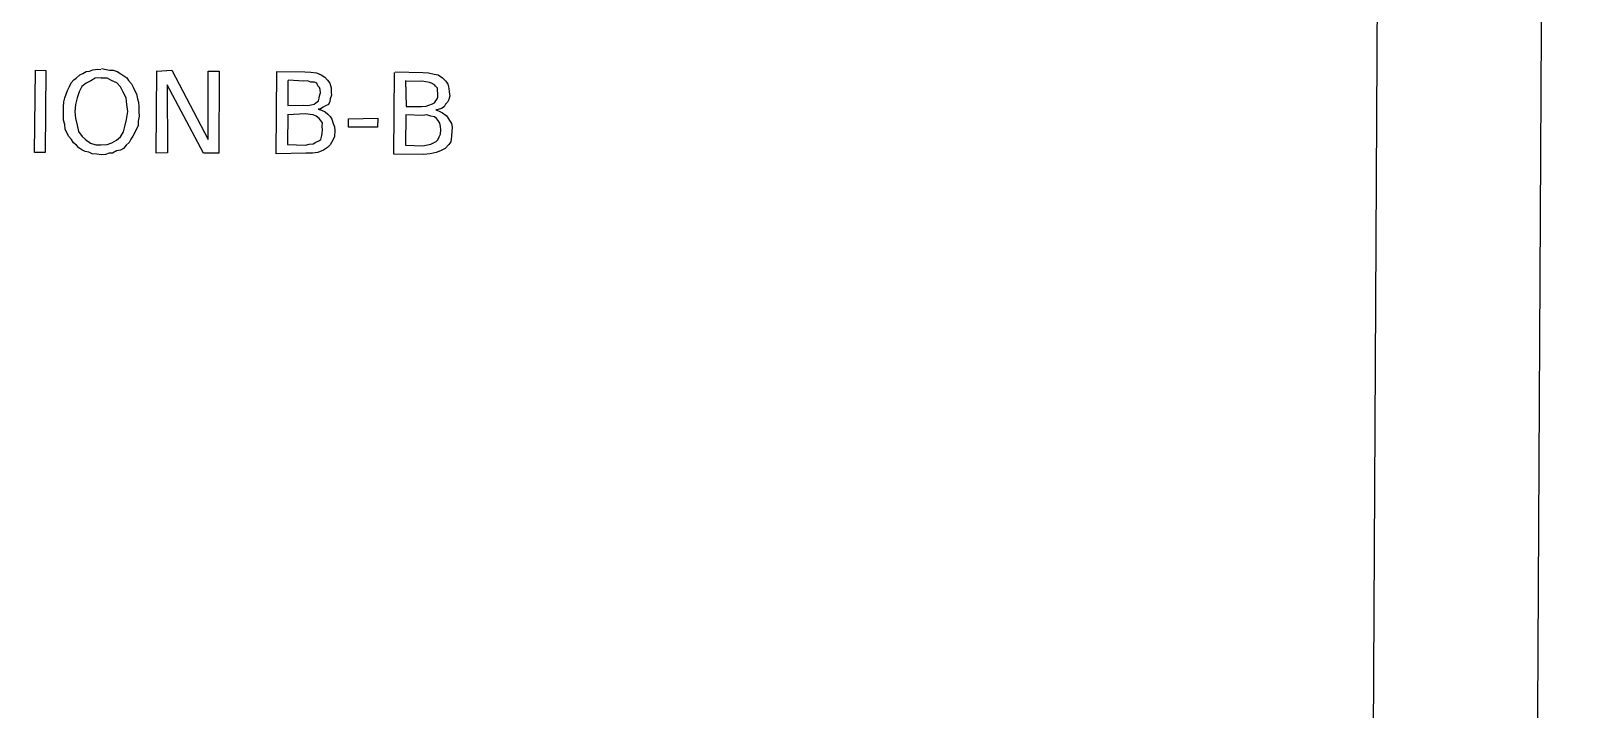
# Model space of a CAD drawing. Header units: millimetres. Extents: x -1 to 541, y -1 to 401.
# Drawn here: x 447.5 to 541.1, y 66.6 to 107.9 of the extents above; entities that cross this region are included whole.
import ezdxf

# ---------------------------------------------------------------- set-up
doc = ezdxf.new("R2010")
doc.units = ezdxf.units.MM

msp = doc.modelspace()

# ---------------------------------------------------------------- linework, layer by layer
for points in [[(-1.067, 1.459), (538.899, -1.434), (541.052, 398.576), (1.038, 401.442)], [(8.97, 11.378), (528.953, 8.648), (531, 388.581), (10.995, 391.372)]]:
    msp.add_lwpolyline(points, close=True)
for points in [[(447.742, 105.552), (448.373, 105.52), (448.343, 100.543), (447.687, 100.54), (447.741, 105.558)], [(451.76, 105.646), (452.052, 105.581), (452.249, 105.541), (452.47, 105.548), (452.73, 105.465), (452.94, 105.321), (453.124, 105.205), (453.312, 105.079), (453.418, 104.913), (453.598, 104.726), (453.694, 104.513), (453.796, 104.3), (453.893, 104.109), (453.963, 103.805), (454.031, 103.594), (454.039, 103.326), (454.033, 103.01), (454.072, 102.758), (453.994, 102.454), (453.993, 102.161), (453.895, 101.974), (453.806, 101.752), (453.679, 101.521), (453.556, 101.341), (453.448, 101.153), (453.266, 100.981), (453.11, 100.788), (452.917, 100.68), (452.675, 100.631), (452.448, 100.502), (452.235, 100.488), (452.004, 100.416), (451.74, 100.402), (451.483, 100.426), (451.206, 100.446), (450.993, 100.559), (450.767, 100.588), (450.577, 100.689), (450.398, 100.814), (450.254, 100.992), (450.054, 101.126), (449.943, 101.32), (449.788, 101.501), (449.653, 101.737), (449.557, 101.954), (449.528, 102.245), (449.453, 102.51), (449.444, 102.784), (449.455, 103.024), (449.444, 103.309), (449.467, 103.62), (449.545, 103.869), (449.625, 104.083), (449.705, 104.311), (449.821, 104.551), (449.927, 104.769), (450.083, 104.954), (450.233, 105.059), (450.455, 105.259), (450.639, 105.353), (450.844, 105.465), (451.038, 105.493), (451.239, 105.565), (451.531, 105.615), (451.737, 105.587)], [(451.797, 105.085), (451.381, 105.062), (451.12, 104.909), (450.843, 104.764), (450.561, 104.549), (450.414, 104.238), (450.289, 103.873), (450.177, 103.464), (450.139, 103.011), (450.19, 102.621), (450.278, 102.201), (450.371, 101.824), (450.592, 101.516), (450.785, 101.322), (451.094, 101.103), (451.426, 101.001), (451.731, 100.995), (452.105, 101.029), (452.398, 101.118), (452.691, 101.291), (452.93, 101.5), (453.115, 101.803), (453.213, 102.203), (453.291, 102.549), (453.376, 103.039), (453.302, 103.467), (453.277, 103.868), (453.097, 104.203), (452.935, 104.542), (452.698, 104.773), (452.427, 104.906), (452.104, 105.058), (451.743, 105.053)], [(455.141, 105.493), (456.059, 105.542), (458.258, 101.319), (458.261, 105.485), (458.946, 105.487), (458.921, 100.486), (457.984, 100.502), (455.76, 104.661), (455.788, 100.51), (455.09, 100.502), (455.144, 105.509)], [(462.445, 105.462), (464.149, 105.442), (464.51, 105.42), (464.874, 105.394), (465.147, 105.273), (465.364, 105.126), (465.525, 104.938), (465.678, 104.764), (465.759, 104.467), (465.764, 104.198), (465.777, 104.036), (465.705, 103.806), (465.668, 103.633), (465.586, 103.464), (465.421, 103.384), (465.269, 103.294), (465.109, 103.188), (464.958, 103.165), (465.174, 103.12), (465.402, 103.013), (465.546, 102.864), (465.697, 102.727), (465.791, 102.558), (465.876, 102.299), (465.956, 102.095), (465.979, 101.872), (465.97, 101.518), (465.866, 101.281), (465.706, 101.012), (465.543, 100.831), (465.294, 100.686), (464.938, 100.528), (464.629, 100.489), (464.221, 100.493), (462.415, 100.452), (462.439, 105.478)], [(463.112, 104.929), (463.124, 103.39), (464.103, 103.423), (464.346, 103.406), (464.533, 103.435), (464.731, 103.477), (464.825, 103.561), (464.992, 103.678), (465.02, 103.844), (465.053, 103.984), (465.107, 104.165), (465.097, 104.362), (465.056, 104.501), (464.942, 104.6), (464.887, 104.748), (464.741, 104.824), (464.523, 104.827), (464.323, 104.902), (464.086, 104.888), (463.132, 104.934)], [(469.66, 105.442), (471.349, 105.414), (471.688, 105.385), (472.042, 105.314), (472.28, 105.256), (472.545, 105.091), (472.747, 104.888), (472.866, 104.697), (472.92, 104.458), (472.946, 104.215), (472.978, 103.983), (472.924, 103.76), (472.85, 103.595), (472.716, 103.47), (472.637, 103.31), (472.488, 103.213), (472.277, 103.164), (472.128, 103.144), (472.328, 103.045), (472.547, 102.958), (472.754, 102.797), (472.853, 102.69), (472.971, 102.489), (473.092, 102.305), (473.131, 102.083), (473.118, 101.841), (473.098, 101.525), (473.05, 101.189), (472.919, 101.016), (472.701, 100.775), (472.409, 100.629), (472.145, 100.535), (471.788, 100.452), (471.406, 100.409), (469.566, 100.436), (469.612, 105.412)], [(470.282, 104.911), (470.317, 103.344), (471.266, 103.346), (471.553, 103.362), (471.698, 103.414), (471.923, 103.498), (472.05, 103.564), (472.141, 103.673), (472.213, 103.813), (472.256, 103.91), (472.256, 104.131), (472.242, 104.308), (472.243, 104.462), (472.115, 104.577), (472.052, 104.655), (471.867, 104.766), (471.744, 104.808), (471.516, 104.836), (471.302, 104.873), (470.265, 104.861)], [(463.11, 102.872), (463.096, 101.028), (464.193, 100.986), (464.411, 101.039), (464.657, 101.058), (464.831, 101.174), (465.017, 101.247), (465.13, 101.337), (465.192, 101.561), (465.208, 101.715), (465.23, 101.913), (465.214, 102.135), (465.226, 102.345), (465.109, 102.503), (465.024, 102.603), (464.852, 102.755), (464.671, 102.822), (464.48, 102.848), (464.19, 102.886), (463.09, 102.829)], [(466.807, 102.595), (468.591, 102.624), (468.587, 102.08), (466.807, 102.077), (466.82, 102.578)], [(470.306, 102.832), (470.285, 100.991), (471.334, 100.949), (471.631, 101.011), (471.819, 101.036), (471.99, 101.118), (472.153, 101.207), (472.26, 101.314), (472.345, 101.485), (472.427, 101.658), (472.434, 101.908), (472.408, 102.12), (472.375, 102.316), (472.271, 102.481), (472.168, 102.609), (472.044, 102.705), (471.83, 102.745), (471.594, 102.823), (471.339, 102.783), (470.314, 102.829)]]:
    msp.add_lwpolyline(points)

doc.saveas('drawing.dxf')
